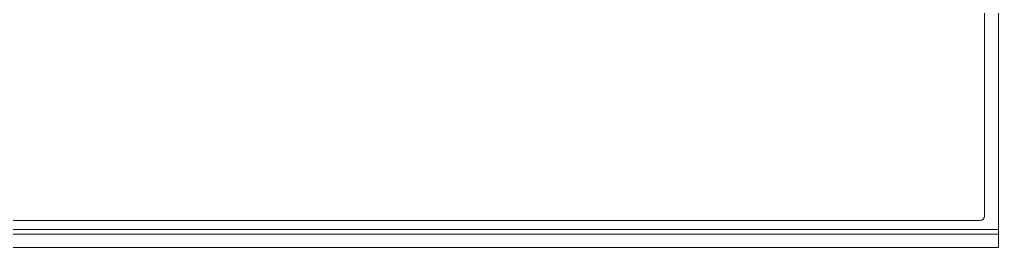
# Model space of a CAD drawing. Header units: inches. Extents: x 327481 to 195042051, y -335014 to 44773228.
# Drawn here: x 361624.23 to 361668.05, y -328072.65 to -328062.44 of the extents above; entities that cross this region are included whole.
import ezdxf

# ---------------------------------------------------------------- set-up
doc = ezdxf.new("R2010")
doc.units = ezdxf.units.IN
doc.header["$MEASUREMENT"] = 0
doc.layers.add('furniture', color=251, linetype='Continuous', lineweight=13)

# ---------------------------------------------------------------- blocks, each defined once
blk = doc.blocks.new('sofa')
for p, q in [((-119.5981, 134.3595), (-120.5821, 134.3595)), ((-119.6221, 133.4927), (-119.6221, 134.3595)), ((-119.6161, 133.2036), (-119.6161, 134.3595)), ((-119.5981, 132.1995), (-119.5981, 134.3595)), ((-119.6401, 134.3409), (-120.3867, 134.3409)), ((-119.6341, 133.4927), (-119.6341, 134.3349)), ((-119.6341, 133.4927), (-119.6341, 133.2036)), ((-119.6221, 133.4927), (-119.6221, 133.2036)), ((-119.6341, 133.2036), (-119.6341, 132.2241)), ((-119.6221, 133.2036), (-119.6221, 132.1995)), ((-119.6161, 133.2036), (-119.6161, 132.1995))]:
    blk.add_line(p, q)
blk.add_arc((-119.6401, 134.3349), 0.006, 0, 90)

msp = doc.modelspace()

# ---------------------------------------------------------------- block references
at = {"layer": 'furniture', "xscale": 33.33333333372857, "yscale": 33.33333333372857, "zscale": 33.33333333372857, "rotation": 270.0000000000625}
msp.add_blockref('sofa', (357189.406, -332059.251), dxfattribs=at)

doc.saveas('drawing.dxf')
